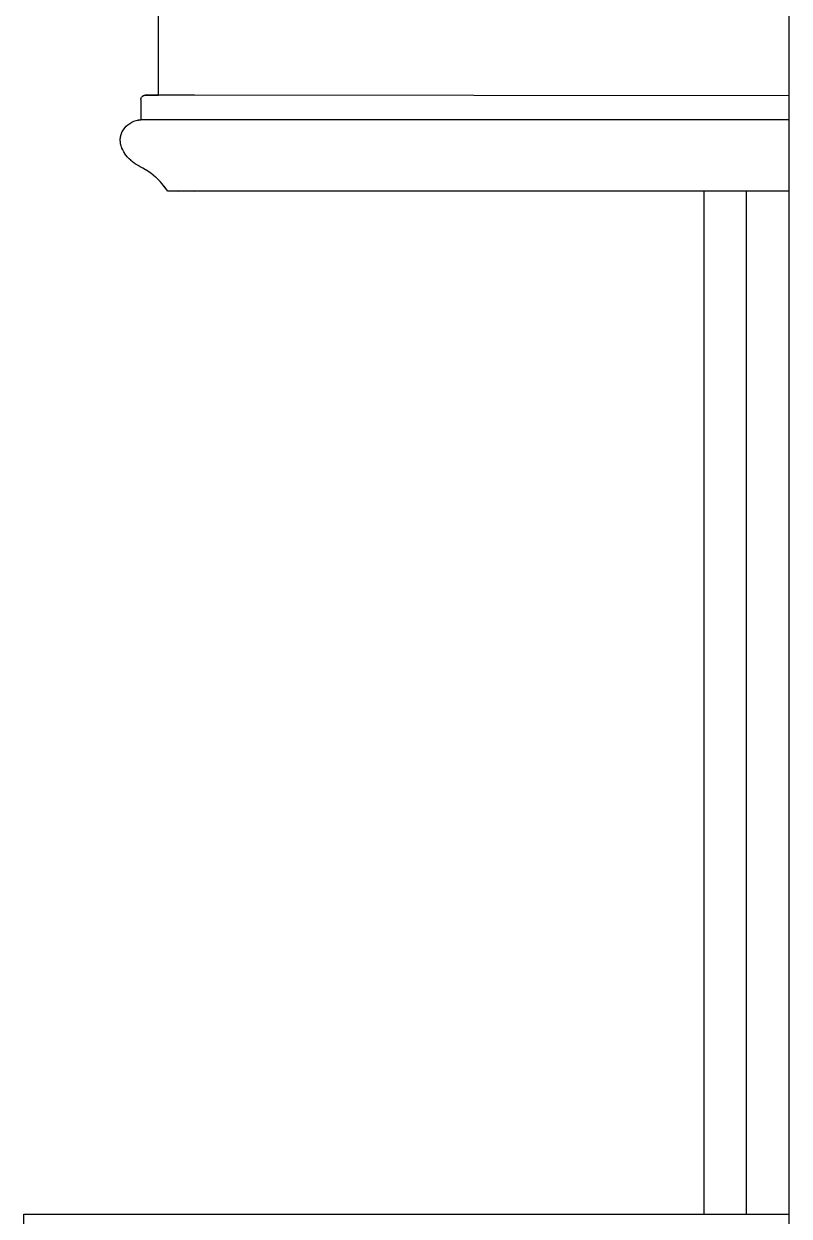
# Model space of a CAD drawing. Header units: inches. Extents: x -343 to 13887, y -13069 to -746.
# Drawn here: x 3742.8 to 3778.8, y -9083.3 to -9027.2 of the extents above; entities that cross this region are included whole.
import ezdxf

# ---------------------------------------------------------------- set-up
doc = ezdxf.new("R2010")
doc.units = ezdxf.units.IN
doc.header["$LTSCALE"] = 17
doc.header["$MEASUREMENT"] = 0
doc.layers.add('OUTLINE', color=1, linetype='Continuous', lineweight=25)

msp = doc.modelspace()

# ---------------------------------------------------------------- linework, layer by layer
for p, q in [((3749.087, -9030.518), (3749.087, -9024.644)), ((3748.258, -9030.726), (3748.262, -9030.7)), ((3748.258, -9030.726), (3748.258, -9031.673)), ((3748.262, -9030.698), (3748.269, -9030.673)), ((3748.262, -9030.7), (3748.262, -9030.698)), ((3748.269, -9030.671), (3748.28, -9030.647)), ((3748.269, -9030.673), (3748.269, -9030.671)), ((3748.28, -9030.645), (3748.295, -9030.622)), ((3748.28, -9030.647), (3748.28, -9030.645)), ((3748.295, -9030.621), (3748.313, -9030.6)), ((3748.295, -9030.622), (3748.295, -9030.621)), ((3748.313, -9030.598), (3748.334, -9030.579)), ((3748.313, -9030.6), (3748.313, -9030.598)), ((3748.334, -9030.578), (3748.358, -9030.56)), ((3748.334, -9030.579), (3748.358, -9030.562)), ((3748.334, -9030.579), (3748.334, -9030.578)), ((3748.358, -9030.56), (3748.384, -9030.545)), ((3748.358, -9030.562), (3748.384, -9030.547)), ((3748.358, -9030.562), (3748.358, -9030.56)), ((3748.384, -9030.545), (3748.412, -9030.533)), ((3748.384, -9030.547), (3748.412, -9030.535)), ((3748.384, -9030.547), (3748.384, -9030.545)), ((3748.412, -9030.533), (3748.442, -9030.525)), ((3748.412, -9030.535), (3748.442, -9030.526)), ((3748.412, -9030.535), (3748.412, -9030.533)), ((3748.442, -9030.526), (3748.442, -9030.525)), ((3748.442, -9030.526), (3748.451, -9030.525)), ((3748.442, -9030.525), (3748.451, -9030.525)), ((3748.451, -9030.525), (3748.472, -9030.519)), ((3748.451, -9030.525), (3748.472, -9030.521)), ((3750.782, -9030.526), (3748.451, -9030.525)), ((3748.472, -9030.521), (3748.472, -9030.519)), ((3748.472, -9030.521), (3748.499, -9030.519)), ((3748.472, -9030.519), (3748.499, -9030.519)), ((3748.499, -9030.519), (3748.504, -9030.517)), ((3748.499, -9030.519), (3748.504, -9030.519)), ((3748.504, -9030.519), (3748.504, -9030.517)), ((3748.504, -9030.517), (3749.087, -9030.518)), ((3749.087, -9030.519), (3748.504, -9030.519)), ((3749.087, -9030.519), (3749.087, -9030.518)), ((3750.782, -9030.519), (3749.087, -9030.519)), ((3778.755, -9030.55), (3749.087, -9030.519)), ((3747.437, -9032.148), (3747.498, -9032.065)), ((3747.498, -9032.064), (3747.569, -9031.988)), ((3747.498, -9032.065), (3747.498, -9032.064)), ((3747.569, -9031.986), (3747.649, -9031.917)), ((3747.569, -9031.988), (3747.569, -9031.986)), ((3747.649, -9031.915), (3747.737, -9031.852)), ((3747.649, -9031.917), (3747.737, -9031.853)), ((3747.649, -9031.917), (3747.649, -9031.915)), ((3747.737, -9031.852), (3747.832, -9031.797)), ((3747.737, -9031.853), (3747.832, -9031.799)), ((3747.737, -9031.853), (3747.737, -9031.852)), ((3747.832, -9031.797), (3747.932, -9031.752)), ((3747.832, -9031.799), (3747.932, -9031.753)), ((3747.832, -9031.799), (3747.832, -9031.797)), ((3747.932, -9031.752), (3748.038, -9031.715)), ((3747.932, -9031.753), (3748.038, -9031.717)), ((3747.932, -9031.753), (3747.932, -9031.752)), ((3748.038, -9031.715), (3748.147, -9031.689)), ((3748.038, -9031.717), (3748.147, -9031.691)), ((3748.038, -9031.717), (3748.038, -9031.715)), ((3748.147, -9031.689), (3748.258, -9031.673)), ((3748.147, -9031.691), (3748.258, -9031.675)), ((3748.147, -9031.691), (3748.147, -9031.689)), ((3748.258, -9031.675), (3748.258, -9031.673)), ((3750.782, -9031.675), (3748.258, -9031.675)), ((3778.755, -9031.675), (3750.782, -9031.675)), ((3747.291, -9032.622), (3747.293, -9032.575)), ((3747.291, -9032.624), (3747.291, -9032.622)), ((3747.291, -9032.671), (3747.291, -9032.624)), ((3747.293, -9032.573), (3747.298, -9032.526)), ((3747.293, -9032.575), (3747.293, -9032.573)), ((3747.298, -9032.524), (3747.306, -9032.477)), ((3747.298, -9032.526), (3747.298, -9032.524)), ((3747.306, -9032.476), (3747.316, -9032.429)), ((3747.306, -9032.477), (3747.306, -9032.476)), ((3747.316, -9032.427), (3747.345, -9032.332)), ((3747.316, -9032.429), (3747.316, -9032.427)), ((3747.345, -9032.331), (3747.386, -9032.239)), ((3747.345, -9032.332), (3747.345, -9032.331)), ((3747.386, -9032.237), (3747.437, -9032.15)), ((3747.386, -9032.239), (3747.386, -9032.237)), ((3747.437, -9032.15), (3747.437, -9032.148)), ((3747.291, -9032.673), (3747.291, -9032.671)), ((3747.294, -9032.72), (3747.291, -9032.673)), ((3747.294, -9032.722), (3747.294, -9032.72)), ((3747.3, -9032.771), (3747.294, -9032.722)), ((3747.308, -9032.818), (3747.3, -9032.771)), ((3747.308, -9032.819), (3747.308, -9032.818)), ((3747.319, -9032.866), (3747.308, -9032.819)), ((3747.319, -9032.867), (3747.319, -9032.866)), ((3747.332, -9032.913), (3747.319, -9032.867)), ((3747.332, -9032.915), (3747.332, -9032.913)), ((3747.348, -9032.96), (3747.332, -9032.915)), ((3747.348, -9032.962), (3747.348, -9032.96)), ((3747.366, -9033.007), (3747.348, -9032.962)), ((3747.366, -9033.008), (3747.366, -9033.007)), ((3747.409, -9033.1), (3747.366, -9033.008)), ((3747.457, -9033.187), (3747.409, -9033.1)), ((3747.457, -9033.189), (3747.457, -9033.187)), ((3747.512, -9033.274), (3747.457, -9033.189)), ((3747.512, -9033.275), (3747.512, -9033.274)), ((3747.571, -9033.357), (3747.512, -9033.275)), ((3747.571, -9033.358), (3747.571, -9033.357)), ((3747.573, -9033.358), (3747.571, -9033.357)), ((3747.637, -9033.439), (3747.571, -9033.358)), ((3747.707, -9033.514), (3747.637, -9033.439)), ((3747.707, -9033.514), (3747.638, -9033.439)), ((3747.707, -9033.515), (3747.707, -9033.514)), ((3747.782, -9033.587), (3747.707, -9033.515)), ((3747.782, -9033.588), (3747.782, -9033.587)), ((3747.862, -9033.656), (3747.782, -9033.587)), ((3747.862, -9033.657), (3747.782, -9033.588)), ((3747.862, -9033.657), (3747.862, -9033.656)), ((3747.947, -9033.72), (3747.862, -9033.656)), ((3747.947, -9033.722), (3747.862, -9033.657)), ((3747.947, -9033.722), (3747.947, -9033.72)), ((3747.949, -9033.722), (3747.947, -9033.72)), ((3747.949, -9033.722), (3747.947, -9033.722)), ((3748.035, -9033.782), (3747.949, -9033.722)), ((3748.038, -9033.782), (3748.035, -9033.782)), ((3748.128, -9033.836), (3748.038, -9033.782)), ((3748.128, -9033.838), (3748.038, -9033.782)), ((3748.128, -9033.838), (3748.128, -9033.836)), ((3748.223, -9033.887), (3748.128, -9033.836)), ((3748.223, -9033.888), (3748.128, -9033.838)), ((3748.223, -9033.888), (3748.223, -9033.887)), ((3748.356, -9033.956), (3748.223, -9033.887)), ((3748.356, -9033.958), (3748.223, -9033.888)), ((3748.356, -9033.958), (3748.356, -9033.956)), ((3748.485, -9034.031), (3748.356, -9033.956)), ((3748.485, -9034.032), (3748.356, -9033.958)), ((3748.485, -9034.032), (3748.485, -9034.031)), ((3748.487, -9034.032), (3748.485, -9034.031)), ((3748.487, -9034.032), (3748.485, -9034.032)), ((3748.609, -9034.112), (3748.487, -9034.032)), ((3748.611, -9034.112), (3748.609, -9034.112)), ((3748.73, -9034.195), (3748.611, -9034.112)), ((3748.73, -9034.197), (3748.611, -9034.112)), ((3748.73, -9034.197), (3748.73, -9034.195)), ((3748.845, -9034.285), (3748.73, -9034.195)), ((3748.845, -9034.286), (3748.73, -9034.197)), ((3748.845, -9034.286), (3748.845, -9034.285)), ((3748.956, -9034.379), (3748.845, -9034.285)), ((3748.956, -9034.381), (3748.845, -9034.286)), ((3748.956, -9034.381), (3748.956, -9034.379)), ((3748.958, -9034.381), (3748.956, -9034.379)), ((3748.958, -9034.381), (3748.956, -9034.381)), ((3749.062, -9034.479), (3748.958, -9034.381)), ((3749.064, -9034.479), (3749.062, -9034.479)), ((3749.163, -9034.581), (3749.064, -9034.479)), ((3749.163, -9034.582), (3749.163, -9034.581)), ((3749.258, -9034.688), (3749.163, -9034.582)), ((3749.258, -9034.689), (3749.258, -9034.688)), ((3749.259, -9034.689), (3749.258, -9034.688)), ((3749.348, -9034.8), (3749.258, -9034.689)), ((3749.431, -9034.913), (3749.348, -9034.8)), ((3749.431, -9034.913), (3749.349, -9034.8)), ((3749.431, -9034.914), (3749.431, -9034.913)), ((3749.509, -9035.03), (3749.431, -9034.914)), ((3749.509, -9035.032), (3749.509, -9035.03)), ((3749.509, -9035.03), (3750.034, -9035.032)), ((3750.034, -9035.032), (3749.509, -9035.032)), ((3750.034, -9035.032), (3750.034, -9035.03)), ((3750.034, -9035.03), (3750.782, -9035.032)), ((3750.782, -9035.032), (3750.034, -9035.032)), ((3778.755, -9035.032), (3750.782, -9035.032))]:
    msp.add_line(p, q)
at = {"layer": 'OUTLINE'}
for p, q in [((3778.755, -9119.163), (3778.755, -9012.163)), ((3774.755, -9083.163), (3774.755, -9035.032)), ((3776.755, -9083.163), (3776.755, -9035.032)), ((3742.755, -9124.163), (3742.755, -9083.163)), ((3742.755, -9083.163), (3778.755, -9083.163)), ((3742.755, -9083.163), (3778.755, -9083.163))]:
    msp.add_line(p, q, dxfattribs=at)

doc.saveas('drawing.dxf')
